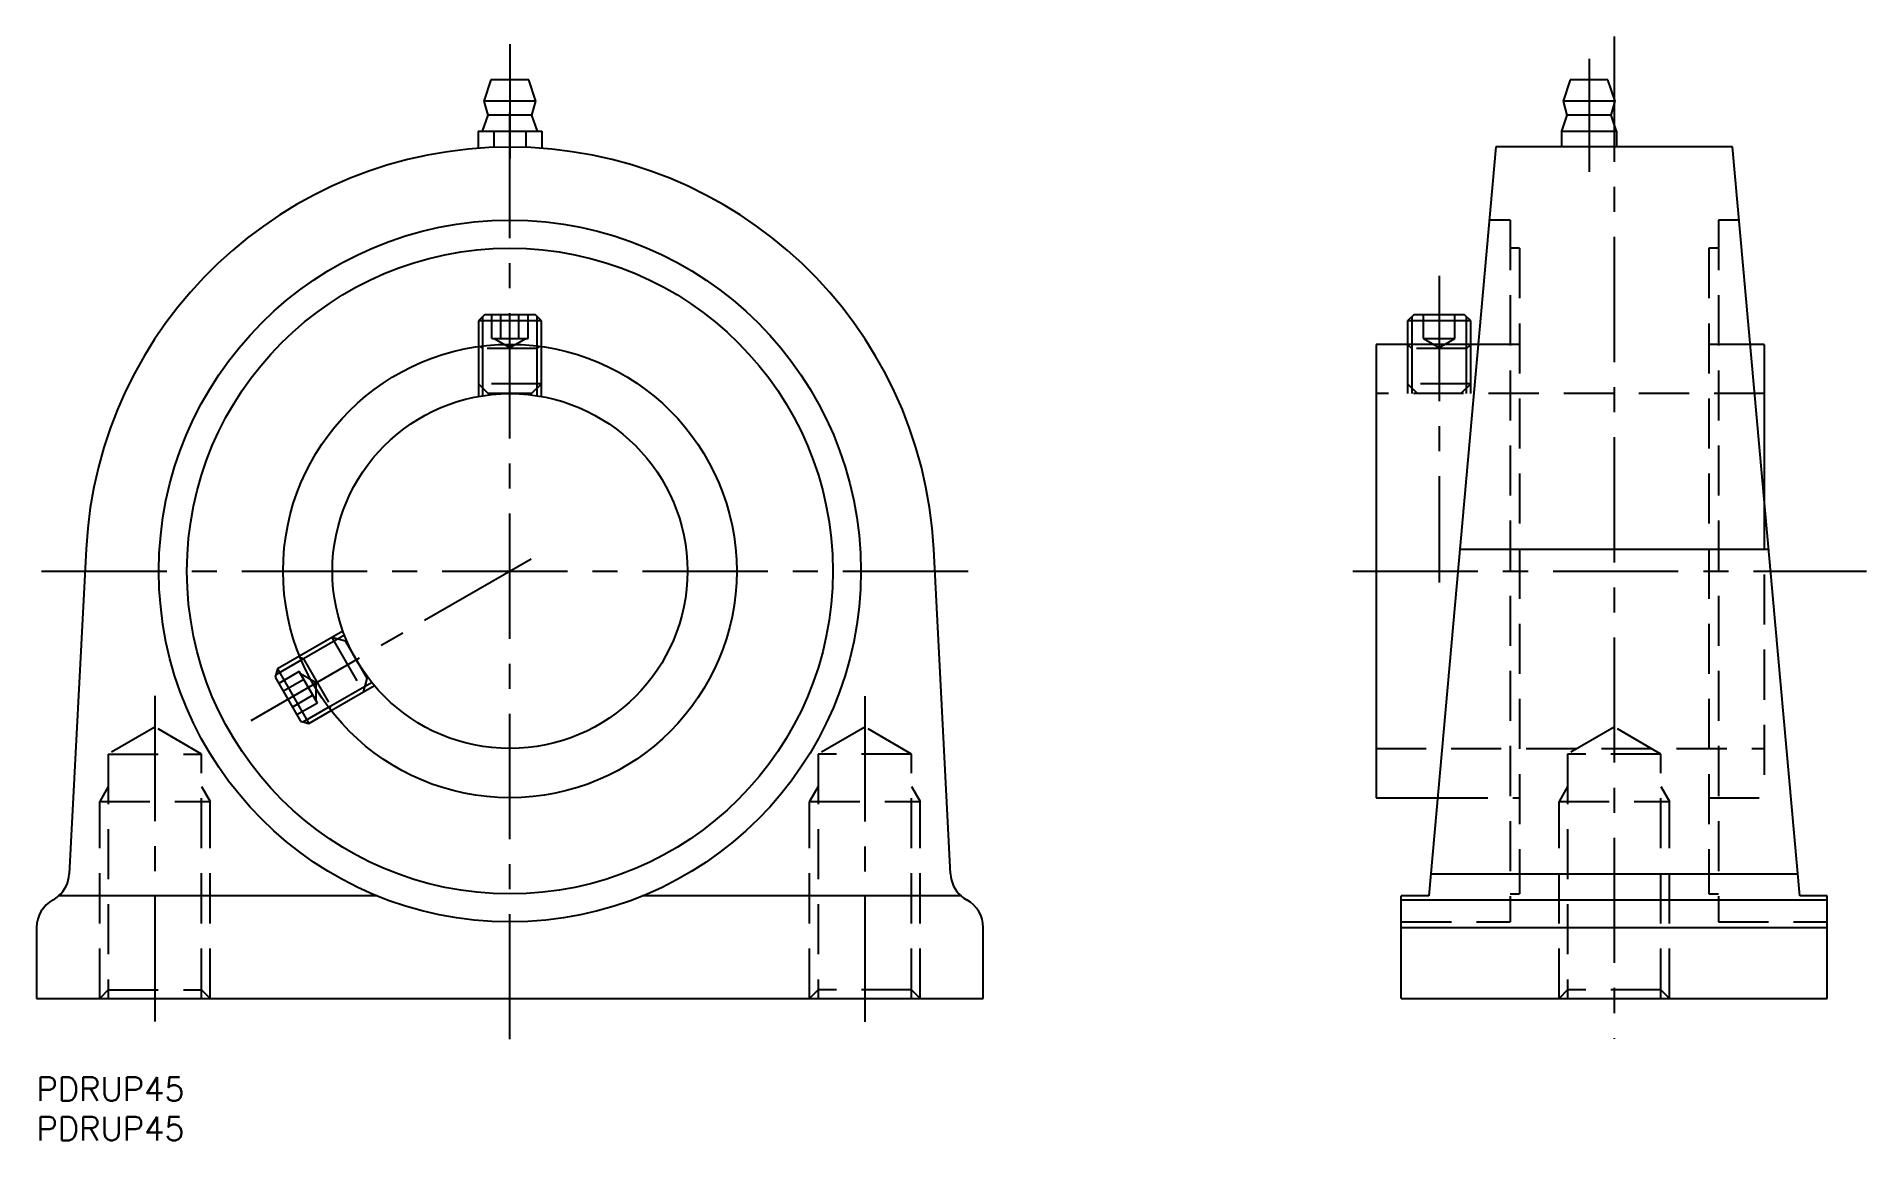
# Model space of a CAD drawing. Extents: x 0 to 232, y -8 to 132.
import ezdxf

# ---------------------------------------------------------------- set-up
doc = ezdxf.new("R2010")
doc.units = 0
doc.header["$LTSCALE"] = 0.5
doc.linetypes.add('CENTER', pattern=[50.8, 31.75, -6.35, 6.35, -6.35])
doc.linetypes.add('DASHED', pattern=[19.05, 12.7, -6.35])
for name, color, linetype in [('MSM_CENTER', 1, 'CENTER'), ('MSM_CONTINUOUS', 7, 'CONTINUOUS'), ('MSM_DASHED', 4, 'DASHED'), ('MSM_NARROW', 5, 'CONTINUOUS'), ('MSM_PART_NUMBER', 7, 'CONTINUOUS')]:
    doc.layers.add(name, color=color, linetype=linetype)
doc.styles.get("Standard").update_dxf_attribs({"font": 'txt.shx', "height": 3, "bigfont": 'bigfont.shx'})

msp = doc.modelspace()

# ---------------------------------------------------------------- linework, layer by layer
at = {"layer": 'MSM_CENTER'}
for p, q in [((60, 131.01), (60, 116.53)), ((200, 131.98), (200, 4.9)), ((196.8, 129.15), (196.8, 114.85)), ((60, 4.82), (60, 123.58)), ((177.8, 101.64), (177.8, 62.76)), ((27.19, 45.26), (62.68, 65.75)), ((0.62, 64.2), (119.38, 64.2)), ((166.84, 64.2), (231.96, 64.2)), ((15, 48.37), (15, 4.85)), ((105, 48.33), (105, 4.53))]:
    msp.add_line(p, q, dxfattribs=at)
at = {"layer": 'MSM_CONTINUOUS'}
for p, q in [((57.6, 126.5), (56.7, 123.8)), ((62.4, 126.5), (57.6, 126.5)), ((63.3, 123.8), (62.4, 126.5)), ((194.4, 126.5), (193.5, 123.8)), ((199.2, 126.5), (194.4, 126.5)), ((200.1, 123.8), (199.2, 126.5)), ((56.7, 123.8), (57.2, 122)), ((63.3, 123.8), (56.7, 123.8)), ((62.8, 122), (63.3, 123.8)), ((200.1, 123.8), (193.5, 123.8)), ((193.5, 123.8), (194, 122)), ((199.6, 122), (200.1, 123.8)), ((57.2, 122), (56.5, 120)), ((62.8, 122), (57.2, 122)), ((63.5, 120), (62.8, 122)), ((194, 122), (193.3, 120)), ((199.6, 122), (194, 122)), ((200.3, 120), (199.6, 122)), ((55.96, 120), (64.04, 120)), ((55.96, 120), (55.96, 117.85)), ((57.98, 120), (57.98, 117.96)), ((62.02, 120), (62.02, 117.96)), ((64.04, 120), (64.04, 117.85)), ((193.3, 120), (200.3, 120)), ((193.3, 120), (193.3, 118)), ((200.3, 120), (200.3, 118)), ((185, 118), (176.5, 23)), ((215, 118), (185, 118)), ((223.5, 23), (215, 118)), ((56.77, 96.7), (56, 95.93)), ((56, 95.93), (56, 92.67)), ((64, 95.93), (56, 95.93)), ((63.23, 96.7), (56.77, 96.7)), ((64, 95.93), (63.23, 96.7)), ((64, 92.67), (64, 95.93)), ((174.57, 96.7), (173.8, 95.93)), ((181.8, 95.93), (173.8, 95.93)), ((173.8, 95.93), (173.8, 92.95)), ((181.03, 96.7), (174.57, 96.7)), ((181.8, 95.93), (181.03, 96.7)), ((181.8, 92.95), (181.8, 95.93)), ((182.76, 92.95), (169.8, 92.95)), ((169.8, 92.95), (169.8, 35.45)), ((219, 92.95), (217.24, 92.95)), ((219, 92.95), (219, 73.29)), ((6.27, 66.98), (4.14, 25.81)), ((115.86, 25.81), (113.73, 66.98)), ((180.43, 66.98), (219.57, 66.98)), ((33.34, 53.43), (30.52, 51.8)), ((30.52, 51.8), (30.24, 50.75)), ((30.52, 51.8), (34.52, 44.87)), ((30.24, 50.75), (33.47, 45.15)), ((34.52, 44.87), (37.34, 46.5)), ((33.47, 45.15), (34.52, 44.87)), ((169.8, 35.45), (177.61, 35.45)), ((176.75, 25.81), (223.25, 25.81)), ((43.18, 23), (2.78, 23)), ((117.22, 23), (76.82, 23)), ((176.5, 23), (173, 23)), ((173, 10), (173, 23)), ((173, 22.51), (227, 22.51)), ((227, 23), (223.5, 23)), ((227, 10), (227, 23)), ((0, 19), (0, 10)), ((120, 10), (120, 19)), ((0, 10), (120, 10)), ((173, 10), (227, 10))]:
    msp.add_line(p, q, dxfattribs=at)
for radius in [44.5, 40.94, 28.75, 22.5]:
    msp.add_circle((60, 64.2), radius, dxfattribs=at)
for centre, radius, start, end in [((60, 64.16), 53.8, 2.9997, 177.0003), ((0.15, 26.01), 4, 311.131, 357.0429), ((119.85, 26.01), 4, 182.9571, 228.869), ((4, 19), 4, 118.7646, 180), ((0.15, 26.01), 4, 298.7646, 311.131), ((119.85, 26.01), 4, 228.869, 241.2354), ((116, 19), 4, 360, 61.2354)]:
    msp.add_arc(centre, radius, start, end, dxfattribs=at)
at = {"layer": 'MSM_DASHED'}
for p, q in [((186.8, 108.7), (184.17, 108.7)), ((186.8, 108.7), (186.8, 19.7)), ((215.83, 108.7), (213.2, 108.7)), ((213.2, 108.7), (213.2, 19.7)), ((188, 105.14), (186.8, 105.14)), ((188, 105.14), (188, 23.26)), ((213.2, 105.14), (212, 105.14)), ((212, 105.14), (212, 23.26)), ((57.69, 93.7), (57.69, 96.7)), ((58.85, 93.7), (58.85, 96.7)), ((61.15, 93.7), (61.15, 96.7)), ((62.31, 93.7), (62.31, 96.7)), ((175.8, 93.7), (175.8, 96.7)), ((179.8, 93.7), (179.8, 96.7)), ((57.69, 93.7), (62.31, 93.7)), ((58, 93.7), (60, 92.55)), ((60, 92.55), (62, 93.7)), ((173.8, 92.95), (173.8, 86.7)), ((173.8, 92.95), (174.34, 92.41)), ((173.81, 92.95), (173.8, 92.95)), ((174.34, 92.95), (174.34, 86.7)), ((175.8, 93.7), (179.8, 93.7)), ((175.8, 93.7), (177.8, 92.55)), ((177.8, 92.55), (179.8, 93.7)), ((181.26, 86.7), (181.26, 92.95)), ((181.26, 92.41), (181.8, 92.95)), ((181.8, 92.95), (181.79, 92.95)), ((181.8, 86.7), (181.8, 92.95)), ((188, 92.95), (182.76, 92.95)), ((217.24, 92.95), (212, 92.95)), ((56, 92.67), (56, 86.34)), ((56.25, 92.7), (56.54, 92.41)), ((56.54, 92.74), (56.54, 86.43)), ((63.46, 92.41), (56.54, 92.41)), ((63.46, 86.43), (63.46, 92.74)), ((63.46, 92.41), (63.75, 92.7)), ((64, 86.34), (64, 92.67)), ((181.26, 92.41), (174.34, 92.41)), ((64, 87.95), (56, 87.95)), ((56, 87.95), (57.25, 86.7)), ((62.75, 86.7), (57.25, 86.7)), ((62.75, 86.7), (64, 87.95)), ((219, 86.7), (169.8, 86.7)), ((173.8, 87.95), (175.05, 86.7)), ((181.8, 87.95), (173.8, 87.95)), ((180.55, 86.7), (181.8, 87.95)), ((219, 73.29), (219, 35.45)), ((38.82, 56.59), (33.34, 53.43)), ((39.02, 56.08), (33.55, 52.92)), ((37.43, 55.79), (41.43, 48.86)), ((39.14, 55.33), (37.43, 55.79)), ((39.14, 55.33), (41.89, 50.57)), ((33.3, 51.45), (30.7, 49.95)), ((35.61, 47.45), (33.3, 51.45)), ((33.84, 53.09), (33.45, 53.2)), ((35.45, 50.03), (33.45, 51.18)), ((33.84, 53.09), (37.3, 47.1)), ((33.87, 50.45), (31.28, 48.95)), ((35.45, 47.72), (35.45, 50.03)), ((37.01, 46.93), (42.47, 50.09)), ((37.34, 46.5), (42.82, 49.67)), ((41.43, 48.86), (41.89, 50.57)), ((35.03, 48.45), (32.43, 46.95)), ((35.61, 47.45), (33.01, 45.95)), ((37.19, 46.7), (37.3, 47.1)), ((15, 44.42), (9.08, 41)), ((20.92, 41), (15, 44.42)), ((105, 44.42), (99.08, 41)), ((110.92, 41), (105, 44.42)), ((200, 44.42), (194.08, 41)), ((205.92, 41), (200, 44.42)), ((9.08, 41), (9.08, 10)), ((9.08, 41), (20.92, 41)), ((20.92, 10), (20.92, 41)), ((99.08, 41), (99.08, 10)), ((110.92, 41), (99.08, 41)), ((110.92, 10), (110.92, 41)), ((169.8, 41.7), (219, 41.7)), ((205.92, 41), (194.08, 41)), ((194.08, 41), (194.08, 10)), ((205.92, 10), (205.92, 41)), ((9.08, 36.87), (8, 35)), ((8, 10), (8, 35)), ((8, 35), (22, 35)), ((20.92, 36.87), (22, 35)), ((22, 10), (22, 35)), ((99.08, 36.87), (98, 35)), ((98, 10), (98, 35)), ((98, 35), (112, 35)), ((110.92, 36.87), (112, 35)), ((112, 10), (112, 35)), ((177.61, 35.45), (188, 35.45)), ((194.08, 36.87), (193, 35)), ((193, 10), (193, 35)), ((193, 35), (207, 35)), ((205.92, 36.87), (207, 35)), ((207, 10), (207, 35)), ((212, 35.45), (219, 35.45)), ((186.8, 23.26), (188, 23.26)), ((212, 23.26), (213.2, 23.26)), ((173, 19.7), (186.8, 19.7)), ((213.2, 19.7), (227, 19.7)), ((9.08, 11.08), (8, 10)), ((9.08, 11.08), (20.92, 11.08)), ((22, 10), (20.92, 11.08)), ((99.08, 11.08), (98, 10)), ((110.92, 11.08), (99.08, 11.08)), ((112, 10), (110.92, 11.08)), ((194.08, 11.08), (193, 10)), ((205.92, 11.08), (194.08, 11.08)), ((207, 10), (205.92, 11.08))]:
    msp.add_line(p, q, dxfattribs=at)
at = {"layer": 'MSM_NARROW'}
for p, q in [((56.54, 96.47), (56.54, 92.74)), ((63.46, 92.74), (63.46, 96.47)), ((174.34, 96.47), (174.34, 92.95)), ((181.26, 92.95), (181.26, 96.47)), ((33.55, 52.92), (30.32, 51.06)), ((33.78, 45.07), (37.01, 46.93)), ((173, 19), (227, 19))]:
    msp.add_line(p, q, dxfattribs=at)

# ---------------------------------------------------------------- texts
at = {"layer": 'MSM_PART_NUMBER'}
for p in [(0, -3), (0, -8)]:
    msp.add_text('PDRUP45', height=3, dxfattribs=at).set_placement(p)

doc.saveas('drawing.dxf')
